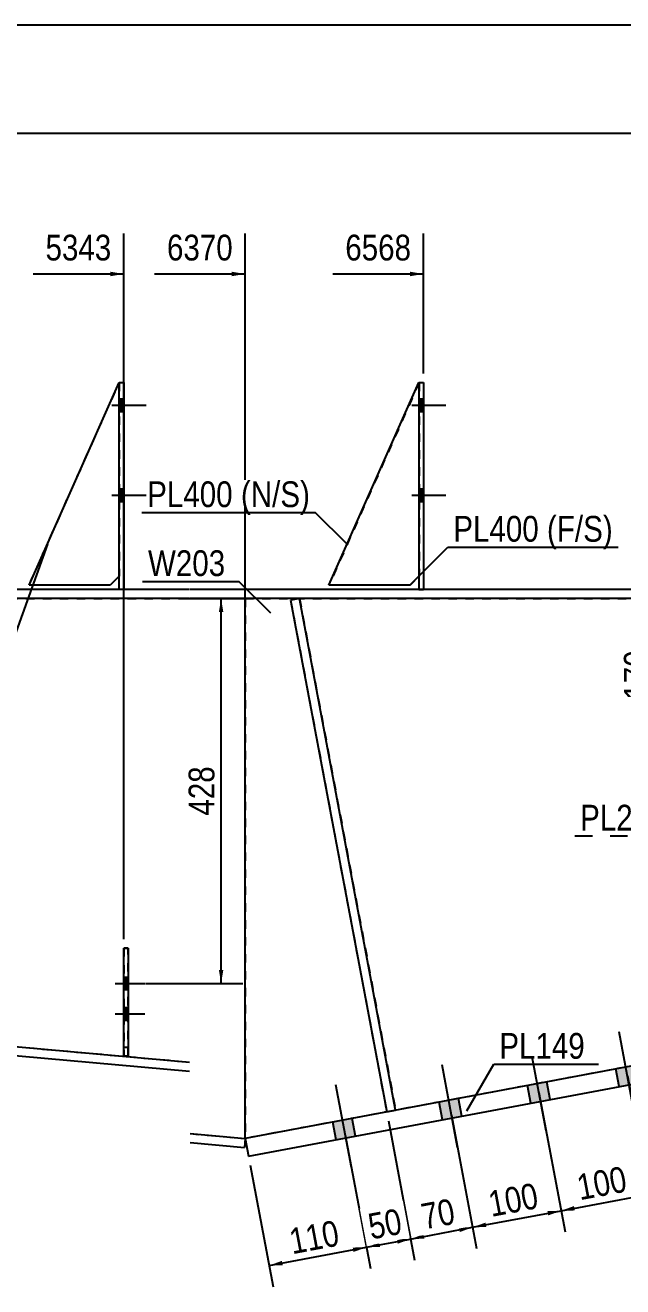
# Model space of a CAD drawing. Header units: millimetres. Extents: x -17 to 386, y -198 to 79.
# Drawn here: x 210.5 to 276.9, y -61.5 to 78.7 of the extents above; entities that cross this region are included whole.
import ezdxf

# ---------------------------------------------------------------- set-up
doc = ezdxf.new("R2010")
doc.units = ezdxf.units.MM
doc.linetypes.add('DXK_LINE_DOT1', pattern=[1.8814, 0.9407, -0.9407])
doc.linetypes.add('DXK_LINE_DOT2', pattern=[3.9198, 1.9599, -1.9599])
doc.styles.add('Arial Narrow', font='ARIALN.TTF', dxfattribs={"height": 0.2})

# ---------------------------------------------------------------- blocks, each defined once
blk = doc.blocks.new('Unknown-627304215-1201')
at = {"color": 5, "linetype": 'Continuous'}
blk.add_line((385.69, 78.71), (-14.31, 78.71), dxfattribs=at)
blk = doc.blocks.new('Part-627304215-9812 - 1576')
at = {"color": 2, "linetype": 'Continuous'}
for p, q in [((220.96, 16), (204.96, 16)), ((228.76, 16), (221.46, 16)), ((254.25, 16), (228.86, 16)), ((324.11, 16), (254.75, 16)), ((228.76, 15), (204.96, 15)), ((332.56, 15), (228.86, 15))]:
    blk.add_line(p, q, dxfattribs=at)
at = {"color": 7, "linetype": 'DXK_LINE_DOT1'}
for p, q in [((221.46, 16), (220.96, 16)), ((254.75, 16), (254.25, 16))]:
    blk.add_line(p, q, dxfattribs=at)
blk = doc.blocks.new('Part-627304215-9818 - 1576')
at = {"color": 2, "linetype": 'Continuous'}
blk.add_line((234.95, -45), (234.95, 15), dxfattribs=at)
at = {"color": 7, "linetype": 'DXK_LINE_DOT1'}
for p, q in [((234.95, 15), (332.56, 15)), ((332.56, 15), (340.11, -25.25)), ((340.11, -25.25), (234.95, -45))]:
    blk.add_line(p, q, dxfattribs=at)
blk = doc.blocks.new('Part-627304215-9815 - 1576')
at = {"color": 2, "linetype": 'Continuous'}
for p, q in [((174.96, -17.67), (174.88, -18.67)), ((174.96, -17.67), (180.96, -18.2)), ((174.88, -18.67), (180.96, -19.21)), ((181.06, -23.48), (204.86, -25.6)), ((181.06, -24.49), (204.86, -26.61)), ((204.96, -34.39), (228.76, -36.51)), ((204.96, -35.39), (228.76, -37.51)), ((228.86, -44.46), (234.95, -45)), ((228.86, -45.46), (234.86, -46)), ((234.95, -45), (234.86, -46))]:
    blk.add_line(p, q, dxfattribs=at)
blk = doc.blocks.new('Part-627304215-9821 - 1576')
at = {"color": 2, "linetype": 'Continuous'}
blk.add_line((162.78, 15), (162.78, -15), dxfattribs=at)
at = {"color": 7, "linetype": 'DXK_LINE_DOT1'}
for p, q in [((162.78, 15), (168.78, 15)), ((168.88, 15), (180.96, 15)), ((181.06, 15), (204.86, 15)), ((204.96, 15), (228.76, 15)), ((228.86, 15), (234.95, 15)), ((234.95, 15), (234.95, -45)), ((162.78, -15), (168.78, -15.53)), ((168.88, -17.13), (180.96, -18.2)), ((181.06, -23.48), (204.86, -25.6)), ((204.96, -34.39), (228.76, -36.51)), ((228.86, -44.46), (234.95, -45))]:
    blk.add_line(p, q, dxfattribs=at)
blk = doc.blocks.new('Part-627304215-9823 - 1576')
at = {"color": 2, "linetype": 'Continuous'}
for p, q in [((240.98, 15), (240, 14.82)), ((240, 14.82), (250.68, -42.05)), ((251.66, -41.86), (240.98, 15)), ((250.68, -42.05), (251.66, -41.86))]:
    blk.add_line(p, q, dxfattribs=at)
blk = doc.blocks.new('Bolt-627304215-9888 - 1576')
at = {"linetype": 'Continuous'}
for points in [[(347.09, -23.94), (344.93, -24.35), (345.3, -26.31), (347.46, -25.91)], [(347.09, -23.94), (344.93, -24.35), (345.3, -26.31), (347.46, -25.91)], [(335.3, -26.15), (333.14, -26.56), (333.51, -28.53), (335.67, -28.12)], [(335.3, -26.15), (333.14, -26.56), (333.51, -28.53), (335.67, -28.12)], [(325.47, -28), (323.31, -28.41), (323.68, -30.37), (325.84, -29.97)], [(325.47, -28), (323.31, -28.41), (323.68, -30.37), (325.84, -29.97)], [(315.64, -29.85), (313.48, -30.25), (313.85, -32.22), (316.01, -31.81)], [(315.64, -29.85), (313.48, -30.25), (313.85, -32.22), (316.01, -31.81)], [(296.97, -33.35), (294.81, -33.76), (295.18, -35.73), (297.34, -35.32)], [(296.97, -33.35), (294.81, -33.76), (295.18, -35.73), (297.34, -35.32)], [(278.3, -36.86), (276.13, -37.27), (276.5, -39.23), (278.66, -38.83)], [(278.3, -36.86), (276.13, -37.27), (276.5, -39.23), (278.66, -38.83)], [(268.47, -38.71), (266.3, -39.11), (266.67, -41.08), (268.84, -40.67)], [(268.47, -38.71), (266.3, -39.11), (266.67, -41.08), (268.84, -40.67)], [(258.64, -40.55), (256.48, -40.96), (256.85, -42.92), (259.01, -42.52)], [(258.64, -40.55), (256.48, -40.96), (256.85, -42.92), (259.01, -42.52)], [(246.84, -42.77), (244.68, -43.17), (245.05, -45.14), (247.21, -44.73)], [(246.84, -42.77), (244.68, -43.17), (245.05, -45.14), (247.21, -44.73)]]:
    blk.add_hatch(color=3, dxfattribs=at).paths.add_polyline_path(points)
at = {"color": 3, "linetype": 'Continuous'}
for p, q in [((347, -29.39), (345.27, -20.21)), ((347, -29.39), (345.27, -20.21)), ((335.2, -31.61), (333.48, -22.43)), ((335.2, -31.61), (333.48, -22.43)), ((325.37, -33.45), (323.65, -24.27)), ((325.37, -33.45), (323.65, -24.27)), ((345.3, -26.31), (344.93, -24.35)), ((345.3, -26.31), (344.93, -24.35)), ((347.46, -25.91), (347.09, -23.94)), ((347.46, -25.91), (347.09, -23.94)), ((315.55, -35.3), (313.82, -26.12)), ((315.55, -35.3), (313.82, -26.12)), ((333.51, -28.53), (333.14, -26.56)), ((333.51, -28.53), (333.14, -26.56)), ((335.67, -28.12), (335.3, -26.15)), ((335.67, -28.12), (335.3, -26.15)), ((325.84, -29.97), (325.47, -28)), ((325.84, -29.97), (325.47, -28)), ((323.68, -30.37), (323.31, -28.41)), ((323.68, -30.37), (323.31, -28.41)), ((296.87, -38.8), (295.15, -29.63)), ((296.87, -38.8), (295.15, -29.63)), ((313.85, -32.22), (313.48, -30.25)), ((313.85, -32.22), (313.48, -30.25)), ((316.01, -31.81), (315.64, -29.85)), ((316.01, -31.81), (315.64, -29.85)), ((278.2, -42.31), (276.48, -33.13)), ((278.2, -42.31), (276.48, -33.13)), ((297.34, -35.32), (296.97, -33.35)), ((297.34, -35.32), (296.97, -33.35)), ((268.37, -44.16), (266.65, -34.98)), ((268.37, -44.16), (266.65, -34.98)), ((295.18, -35.73), (294.81, -33.76)), ((295.18, -35.73), (294.81, -33.76)), ((258.54, -46), (256.82, -36.82)), ((258.54, -46), (256.82, -36.82)), ((276.5, -39.23), (276.13, -37.27)), ((276.5, -39.23), (276.13, -37.27)), ((278.66, -38.83), (278.3, -36.86)), ((278.66, -38.83), (278.3, -36.86)), ((246.75, -48.22), (245.03, -39.04)), ((246.75, -48.22), (245.03, -39.04)), ((266.67, -41.08), (266.3, -39.11)), ((266.67, -41.08), (266.3, -39.11)), ((268.84, -40.67), (268.47, -38.71)), ((268.84, -40.67), (268.47, -38.71)), ((259.01, -42.52), (258.64, -40.55)), ((259.01, -42.52), (258.64, -40.55)), ((256.85, -42.92), (256.48, -40.96)), ((256.85, -42.92), (256.48, -40.96)), ((245.05, -45.14), (244.68, -43.17)), ((245.05, -45.14), (244.68, -43.17)), ((247.21, -44.73), (246.84, -42.77)), ((247.21, -44.73), (246.84, -42.77))]:
    blk.add_line(p, q, dxfattribs=at)
blk = doc.blocks.new('Part-627304215-9824 - 1576')
at = {"color": 7, "linetype": 'DXK_LINE_DOT1'}
for p, q in [((240.98, 15), (240, 14.82)), ((240, 14.82), (250.68, -42.05)), ((240.98, 15), (251.66, -41.86))]:
    blk.add_line(p, q, dxfattribs=at)
blk = doc.blocks.new('Part-627304215-9827 - 1576')
at = {"color": 2, "linetype": 'Continuous'}
for p, q in [((356.82, -22.11), (234.95, -45)), ((357.19, -24.08), (356.82, -22.11)), ((235.32, -46.97), (357.19, -24.08)), ((234.95, -45), (235.32, -46.97))]:
    blk.add_line(p, q, dxfattribs=at)
blk = doc.blocks.new('Bolt-627304215-9896 - 1576')
at = {"linetype": 'Continuous'}
for points in [[(254.75, 35.8), (254.75, 37.2), (254.25, 37.2), (254.25, 35.8)], [(254.75, 35.8), (254.75, 37.2), (254.25, 37.2), (254.25, 35.8)], [(254.75, 35.8), (254.75, 37.2), (254.25, 37.2), (254.25, 35.8)], [(254.75, 25.8), (254.75, 27.2), (254.25, 27.2), (254.25, 25.8)], [(254.75, 25.8), (254.75, 27.2), (254.25, 27.2), (254.25, 25.8)], [(254.75, 25.8), (254.75, 27.2), (254.25, 27.2), (254.25, 25.8)]]:
    blk.add_hatch(color=3, dxfattribs=at).paths.add_polyline_path(points)
at = {"color": 3, "linetype": 'Continuous'}
for p, q in [((253.45, 36.5), (257.25, 36.5)), ((253.45, 36.5), (257.25, 36.5)), ((253.45, 36.5), (257.25, 36.5)), ((254.25, 37.2), (254.75, 37.2)), ((254.25, 37.2), (254.75, 37.2)), ((254.25, 37.2), (254.75, 37.2)), ((254.25, 35.8), (254.75, 35.8)), ((254.25, 35.8), (254.75, 35.8)), ((254.25, 35.8), (254.75, 35.8)), ((254.25, 27.2), (254.75, 27.2)), ((254.25, 27.2), (254.75, 27.2)), ((254.25, 27.2), (254.75, 27.2)), ((253.45, 26.5), (257.25, 26.5)), ((253.45, 26.5), (257.25, 26.5)), ((253.45, 26.5), (257.25, 26.5)), ((254.25, 25.8), (254.75, 25.8)), ((254.25, 25.8), (254.75, 25.8)), ((254.25, 25.8), (254.75, 25.8))]:
    blk.add_line(p, q, dxfattribs=at)
blk = doc.blocks.new('Bolt-627304215-9899 - 1576')
at = {"linetype": 'Continuous'}
for points in [[(221.46, 35.8), (221.46, 37.2), (220.96, 37.2), (220.96, 35.8)], [(221.46, 35.8), (221.46, 37.2), (220.96, 37.2), (220.96, 35.8)], [(221.46, 35.8), (221.46, 37.2), (220.96, 37.2), (220.96, 35.8)], [(221.46, 25.8), (221.46, 27.2), (220.96, 27.2), (220.96, 25.8)], [(221.46, 25.8), (221.46, 27.2), (220.96, 27.2), (220.96, 25.8)], [(221.46, 25.8), (221.46, 27.2), (220.96, 27.2), (220.96, 25.8)]]:
    blk.add_hatch(color=3, dxfattribs=at).paths.add_polyline_path(points)
at = {"color": 3, "linetype": 'Continuous'}
for p, q in [((220.16, 36.5), (223.96, 36.5)), ((220.16, 36.5), (223.96, 36.5)), ((220.16, 36.5), (223.96, 36.5)), ((220.96, 37.2), (221.46, 37.2)), ((220.96, 37.2), (221.46, 37.2)), ((220.96, 37.2), (221.46, 37.2)), ((220.96, 35.8), (221.46, 35.8)), ((220.96, 35.8), (221.46, 35.8)), ((220.96, 35.8), (221.46, 35.8)), ((220.96, 27.2), (221.46, 27.2)), ((220.96, 27.2), (221.46, 27.2)), ((220.96, 27.2), (221.46, 27.2)), ((220.16, 26.5), (223.96, 26.5)), ((220.16, 26.5), (223.96, 26.5)), ((220.16, 26.5), (223.96, 26.5)), ((220.96, 25.8), (221.46, 25.8)), ((220.96, 25.8), (221.46, 25.8)), ((220.96, 25.8), (221.46, 25.8))]:
    blk.add_line(p, q, dxfattribs=at)
blk = doc.blocks.new('Part-627304215-9837 - 1576')
at = {"color": 2, "linetype": 'Continuous'}
for p, q in [((254.25, 39), (254.25, 16)), ((254.25, 39), (254.75, 39)), ((254.75, 39), (254.75, 16)), ((254.25, 16), (254.75, 16))]:
    blk.add_line(p, q, dxfattribs=at)
blk = doc.blocks.new('Part-627304215-9840 - 1576')
at = {"color": 2, "linetype": 'Continuous'}
for p, q in [((220.96, 16), (220.96, 39)), ((220.96, 39), (221.46, 39)), ((221.46, 39), (221.46, 16)), ((221.46, 16), (220.96, 16))]:
    blk.add_line(p, q, dxfattribs=at)
blk = doc.blocks.new('Part-627304215-9849 - 1576')
at = {"color": 2, "linetype": 'Continuous'}
for p, q in [((210.96, 16.5), (220.96, 39)), ((220.96, 17.5), (219.96, 16.5)), ((219.96, 16.5), (210.96, 16.5))]:
    blk.add_line(p, q, dxfattribs=at)
at = {"color": 7, "linetype": 'DXK_LINE_DOT1'}
blk.add_line((220.96, 39), (220.96, 17.5), dxfattribs=at)
blk = doc.blocks.new('Part-627304215-9850 - 1576')
at = {"color": 2, "linetype": 'Continuous'}
for p, q in [((221.46, -35.85), (221.46, -23.85)), ((221.46, -23.85), (221.96, -23.85)), ((221.96, -23.85), (221.96, -35.85)), ((221.96, -35.85), (221.46, -35.85))]:
    blk.add_line(p, q, dxfattribs=at)
at = {"color": 7, "linetype": 'DXK_LINE_DOT1'}
blk.add_line((221.46, -34.85), (221.96, -34.85), dxfattribs=at)
blk = doc.blocks.new('Part-627304215-9863 - 1576')
at = {"color": 2, "linetype": 'Continuous'}
for p, q in [((244.25, 16.5), (254.25, 39)), ((254.25, 17.5), (253.25, 16.5)), ((253.25, 16.5), (244.25, 16.5))]:
    blk.add_line(p, q, dxfattribs=at)
at = {"color": 7, "linetype": 'DXK_LINE_DOT1'}
blk.add_line((254.25, 39), (254.25, 17.5), dxfattribs=at)
blk = doc.blocks.new('Part-627304215-9865 - 1576')
at = {"color": 7, "linetype": 'DXK_LINE_DOT1'}
for p, q in [((221.46, -23.85), (221.46, -35.85)), ((221.96, -23.85), (221.46, -23.85)), ((221.96, -35.85), (221.96, -23.85)), ((221.46, -35.85), (221.96, -35.85))]:
    blk.add_line(p, q, dxfattribs=at)
blk = doc.blocks.new('Part-627304215-9877 - 1576')
at = {"color": 7, "linetype": 'DXK_LINE_DOT1'}
for p, q in [((210.96, 16.5), (220.96, 39)), ((220.96, 17.5), (219.96, 16.5)), ((219.96, 16.5), (210.96, 16.5))]:
    blk.add_line(p, q, dxfattribs=at)
blk = doc.blocks.new('Part-627304215-9880 - 1576')
at = {"color": 7, "linetype": 'DXK_LINE_DOT1'}
for p, q in [((254.26, 39), (244.26, 16.5)), ((254.26, 39), (254.26, 17.5)), ((254.26, 17.5), (254.25, 17.49)), ((253.25, 16.5), (244.26, 16.5))]:
    blk.add_line(p, q, dxfattribs=at)
at = {"color": 2, "linetype": 'Continuous'}
for p, q in [((254.25, 17.49), (253.26, 16.5)), ((253.26, 16.5), (253.25, 16.5))]:
    blk.add_line(p, q, dxfattribs=at)
blk = doc.blocks.new('Bolt-627304215-9904 - 1576')
at = {"linetype": 'Continuous'}
for points in [[(221.46, -27.06), (221.46, -28.46), (221.96, -28.46), (221.96, -27.06)], [(221.46, -30.45), (221.46, -31.85), (221.96, -31.85), (221.96, -30.45)]]:
    blk.add_hatch(color=3, dxfattribs=at).paths.add_polyline_path(points)
at = {"color": 3, "linetype": 'Continuous'}
for p, q in [((220.51, -27.76), (223.81, -27.76)), ((221.46, -27.06), (221.96, -27.06)), ((221.46, -28.46), (221.96, -28.46)), ((221.46, -30.45), (221.96, -30.45)), ((220.51, -31.15), (223.81, -31.15)), ((221.46, -31.85), (221.96, -31.85))]:
    blk.add_line(p, q, dxfattribs=at)
blk = doc.blocks.new('Bolt-627304215-9915 - 1576')
at = {"color": 3, "linetype": 'DXK_LINE_DOT2'}
for p, q in [((220.51, -27.76), (223.81, -27.76)), ((221.46, -27.06), (221.96, -27.06)), ((221.46, -28.46), (221.96, -28.46)), ((221.46, -30.45), (221.96, -30.45)), ((220.51, -31.15), (223.81, -31.15)), ((221.46, -31.85), (221.96, -31.85))]:
    blk.add_line(p, q, dxfattribs=at)
blk = doc.blocks.new('StraightDimension-627304215-7806 - 1576')
at = {"linetype": 'Continuous'}
for points in [[(246.9, -57.12), (248.42, -57.09), (246.99, -57.61)], [(239.12, -59.09), (237.6, -59.12), (239.03, -58.6)]]:
    blk.add_hatch(color=7, dxfattribs=at).paths.add_polyline_path(points)
at = {"color": 7, "linetype": 'Continuous'}
for p, q in [((246.07, -44.61), (248.86, -59.45)), ((235.51, -47.95), (238.05, -61.48)), ((237.6, -59.12), (248.42, -57.09))]:
    blk.add_line(p, q, dxfattribs=at)
at = {"color": 0}
blk.add_wipeout([(246.27, -57.34), (245.49, -53.21), (238.92, -54.45), (239.7, -58.57)], dxfattribs=at)
at = {"color": 3, "style": 'Arial Narrow'}
blk.add_text('110', height=2.863, rotation=10.6341, dxfattribs=at).set_placement((240.18, -57.87))
blk = doc.blocks.new('StraightDimension-627304215-6778 - 1576')
at = {"linetype": 'Continuous'}
for points in [[(232.03, 13.5), (232.28, 15), (232.53, 13.5)], [(232.53, -26.26), (232.28, -27.76), (232.03, -26.26)]]:
    blk.add_hatch(color=7, dxfattribs=at).paths.add_polyline_path(points)
at = {"color": 7, "linetype": 'Continuous'}
for p, q in [((227.98, 15), (234.68, 15)), ((232.28, -27.76), (232.28, 15)), ((223.89, -27.76), (234.68, -27.76))]:
    blk.add_line(p, q, dxfattribs=at)
at = {"color": 0}
blk.add_wipeout([(232.13, -3.04), (227.93, -3.04), (227.93, -9.72), (232.13, -9.72)], dxfattribs=at)
at = {"color": 3, "style": 'Arial Narrow'}
blk.add_text('428', height=2.863, rotation=90.0002, dxfattribs=at).set_placement((231.53, -9.12))
blk = doc.blocks.new('StraightDimension-627304215-7803 - 1576')
at = {"linetype": 'Continuous'}
for points in [[(268.52, -53.06), (270.04, -53.03), (268.61, -53.55)], [(261.73, -54.84), (260.21, -54.87), (261.64, -54.35)]]:
    blk.add_hatch(color=7, dxfattribs=at).paths.add_polyline_path(points)
at = {"color": 7, "linetype": 'Continuous'}
for p, q in [((267.57, -39.89), (270.48, -55.39)), ((257.87, -42.4), (260.65, -57.23)), ((260.21, -54.87), (270.04, -53.03))]:
    blk.add_line(p, q, dxfattribs=at)
at = {"color": 0}
blk.add_wipeout([(268.38, -53.19), (267.61, -49.06), (261.04, -50.29), (261.81, -54.42)], dxfattribs=at)
at = {"color": 3, "style": 'Arial Narrow'}
blk.add_text('100', height=2.863, rotation=10.6341, dxfattribs=at).set_placement((262.29, -53.72))
blk = doc.blocks.new('StraightDimension-627304215-7804 - 1576')
at = {"linetype": 'Continuous'}
for points in [[(254.85, -56.14), (253.33, -56.17), (254.76, -55.64)], [(258.69, -54.91), (260.21, -54.87), (258.78, -55.4)]]:
    blk.add_hatch(color=7, dxfattribs=at).paths.add_polyline_path(points)
at = {"color": 7, "linetype": 'Continuous'}
for p, q in [((250.86, -43.03), (253.77, -58.53)), ((257.87, -42.4), (260.65, -57.23)), ((253.33, -56.17), (260.21, -54.87))]:
    blk.add_line(p, q, dxfattribs=at)
at = {"color": 0}
blk.add_wipeout([(259.13, -54.93), (258.35, -50.8), (253.58, -51.69), (254.36, -55.82)], dxfattribs=at)
at = {"color": 3, "style": 'Arial Narrow'}
blk.add_text('70', height=2.863, rotation=10.6341, dxfattribs=at).set_placement((254.83, -55.12))
blk = doc.blocks.new('StraightDimension-627304215-7805 - 1576')
at = {"linetype": 'Continuous'}
for points in [[(249.94, -57.06), (248.42, -57.09), (249.84, -56.57)], [(251.81, -56.2), (253.33, -56.17), (251.9, -56.69)]]:
    blk.add_hatch(color=7, dxfattribs=at).paths.add_polyline_path(points)
at = {"color": 7, "linetype": 'Continuous'}
for p, q in [((250.86, -43.03), (253.77, -58.53)), ((246.07, -44.61), (248.86, -59.45)), ((248.42, -57.09), (253.33, -56.17))]:
    blk.add_line(p, q, dxfattribs=at)
at = {"color": 0}
blk.add_wipeout([(253.23, -56.03), (252.46, -51.9), (247.68, -52.8), (248.46, -56.93)], dxfattribs=at)
at = {"color": 3, "style": 'Arial Narrow'}
blk.add_text('50', height=2.863, rotation=10.6341, dxfattribs=at).set_placement((248.94, -56.23))
blk = doc.blocks.new('StraightDimension-627304215-9594 - 1576')
at = {"linetype": 'Continuous'}
blk.add_hatch(color=7, dxfattribs=at).paths.add_polyline_path([(233.45, 51.32), (234.95, 51.07), (233.45, 50.82)])
at = {"color": 7, "linetype": 'Continuous'}
for p, q in [((234.95, -44), (234.95, 55.57)), ((224.89, 51.07), (234.95, 51.07))]:
    blk.add_line(p, q, dxfattribs=at)
at = {"color": 0}
blk.add_wipeout([(234.18, 51.97), (234.18, 56.17), (225.67, 56.17), (225.67, 51.97)], dxfattribs=at)
at = {"color": 3, "style": 'Arial Narrow'}
blk.add_text('6370', height=2.863, dxfattribs=at).set_placement((226.27, 52.57))
blk = doc.blocks.new('StraightDimension-627304215-7802 - 1576')
at = {"linetype": 'Continuous'}
for points in [[(278.35, -51.21), (279.87, -51.18), (278.44, -51.71)], [(271.56, -53), (270.04, -53.03), (271.47, -52.51)]]:
    blk.add_hatch(color=7, dxfattribs=at).paths.add_polyline_path(points)
at = {"color": 7, "linetype": 'Continuous'}
for p, q in [((277.4, -38.05), (280.31, -53.54)), ((267.57, -39.89), (270.48, -55.39)), ((270.04, -53.03), (279.87, -51.18))]:
    blk.add_line(p, q, dxfattribs=at)
at = {"color": 0}
blk.add_wipeout([(278.21, -51.34), (277.43, -47.21), (270.86, -48.45), (271.64, -52.58)], dxfattribs=at)
at = {"color": 3, "style": 'Arial Narrow'}
blk.add_text('100', height=2.863, rotation=10.6341, dxfattribs=at).set_placement((272.12, -51.87))
blk = doc.blocks.new('StraightDimension-627304215-7892 - 1576')
at = {"color": 7, "linetype": 'Continuous'}
blk.add_line((-1.6, 66.71), (357.19, 66.71), dxfattribs=at)
blk = doc.blocks.new('StraightDimension-627304215-9285 - 1576')
at = {"linetype": 'Continuous'}
for points in [[(280.37, 13.5), (280.62, 15), (280.87, 13.5)], [(280.87, -0.5), (280.62, -2), (280.37, -0.5)]]:
    blk.add_hatch(color=7, dxfattribs=at).paths.add_polyline_path(points)
at = {"color": 7, "linetype": 'Continuous'}
for p, q in [((293.3, 15), (278.37, 15)), ((280.62, -2), (280.62, 15)), ((293.3, -2), (278.37, -2))]:
    blk.add_line(p, q, dxfattribs=at)
at = {"color": 0}
blk.add_wipeout([(280.47, 9.84), (276.27, 9.84), (276.27, 3.16), (280.47, 3.16)], dxfattribs=at)
at = {"color": 3, "style": 'Arial Narrow'}
blk.add_text('170', height=2.863, rotation=90.0002, dxfattribs=at).set_placement((279.87, 3.76))
blk = doc.blocks.new('StraightDimension-627304215-9593 - 1576')
at = {"linetype": 'Continuous'}
blk.add_hatch(color=7, dxfattribs=at).paths.add_polyline_path([(253.26, 51.32), (254.76, 51.07), (253.26, 50.82)])
at = {"color": 7, "linetype": 'Continuous'}
for p, q in [((254.76, 40), (254.76, 55.57)), ((244.7, 51.07), (254.76, 51.07))]:
    blk.add_line(p, q, dxfattribs=at)
at = {"color": 0}
blk.add_wipeout([(253.99, 51.97), (253.99, 56.17), (245.47, 56.17), (245.47, 51.97)], dxfattribs=at)
at = {"color": 3, "style": 'Arial Narrow'}
blk.add_text('6568', height=2.863, dxfattribs=at).set_placement((246.07, 52.57))
blk = doc.blocks.new('StraightDimension-627304215-9595 - 1576')
at = {"linetype": 'Continuous'}
blk.add_hatch(color=7, dxfattribs=at).paths.add_polyline_path([(219.96, 51.32), (221.46, 51.07), (219.96, 50.82)])
at = {"color": 7, "linetype": 'Continuous'}
for p, q in [((221.46, -22.85), (221.46, 55.57)), ((211.4, 51.07), (221.46, 51.07))]:
    blk.add_line(p, q, dxfattribs=at)
at = {"color": 0}
blk.add_wipeout([(220.69, 51.97), (220.69, 56.17), (212.18, 56.17), (212.18, 51.97)], dxfattribs=at)
at = {"color": 3, "style": 'Arial Narrow'}
blk.add_text('5343', height=2.863, dxfattribs=at).set_placement((212.78, 52.57))
blk = doc.blocks.new('MarkSet-627304215-10183 - 1576')
at = {"color": 0}
for points in [[(203.11, 10.5), (203.11, 13.5), (193.61, 13.5), (193.61, 10.5)], [(208.39, 10.5), (208.39, 13.5), (204.01, 13.5), (204.01, 10.5)]]:
    blk.add_wipeout(points, dxfattribs=at)
for points in [[(203.11, 10.5), (203.11, 13.5), (193.61, 13.5), (193.61, 10.5)], [(208.39, 10.5), (208.39, 13.5), (204.01, 13.5), (204.01, 10.5)]]:
    blk.add_wipeout(points, dxfattribs=at)
at = {"color": 7, "linetype": 'Continuous'}
for p in [(212.99, 21.03), (193.01, 9.9)]:
    blk.add_line(p, (208.99, 9.9), dxfattribs=at)
at = {"color": 3, "style": 'Arial Narrow'}
for s, p in [('PL400', (193.61, 10.5)), ('BS', (204.01, 10.5))]:
    blk.add_text(s, height=2.863, dxfattribs=at).set_placement(p)
blk = doc.blocks.new('Mark-627304215-10246 - 1576')
at = {"color": 7, "linetype": 'Continuous'}
blk.add_line((237.79, 13.36), (234.25, 16.9), dxfattribs=at)
at = {"color": 0}
blk.add_wipeout([(232.75, 17.5), (232.75, 20.5), (224.16, 20.5), (224.16, 17.5)], dxfattribs=at)
blk.add_wipeout([(232.75, 17.5), (232.75, 20.5), (224.16, 20.5), (224.16, 17.5)], dxfattribs=at)
at = {"color": 7, "linetype": 'Continuous'}
blk.add_line((223.56, 16.9), (234.25, 16.9), dxfattribs=at)
at = {"color": 3, "style": 'Arial Narrow'}
blk.add_text('W203', height=2.863, dxfattribs=at).set_placement((224.16, 17.5))
blk = doc.blocks.new('Mark-627304215-10258 - 1576')
at = {"color": 0}
blk.add_wipeout([(272.68, -36.14), (272.68, -33.14), (263.18, -33.14), (263.18, -36.14)], dxfattribs=at)
blk.add_wipeout([(272.68, -36.14), (272.68, -33.14), (263.18, -33.14), (263.18, -36.14)], dxfattribs=at)
at = {"color": 7, "linetype": 'Continuous'}
for p, q in [((259.58, -41.94), (262.58, -36.74)), ((262.58, -36.74), (274.18, -36.74))]:
    blk.add_line(p, q, dxfattribs=at)
at = {"color": 3, "style": 'Arial Narrow'}
blk.add_text('PL149', height=2.863, dxfattribs=at).set_placement((263.18, -36.14))
blk = doc.blocks.new('Mark-627304215-10267 - 1576')
at = {"color": 0}
for points in [[(281.65, -10.78), (281.65, -7.78), (272.15, -7.78), (272.15, -10.78)], [(289.85, -10.78), (289.85, -7.78), (282.55, -7.78), (282.55, -10.78)]]:
    blk.add_wipeout(points, dxfattribs=at)
for points in [[(281.65, -10.78), (281.65, -7.78), (272.15, -7.78), (272.15, -10.78)], [(289.85, -10.78), (289.85, -7.78), (282.55, -7.78), (282.55, -10.78)]]:
    blk.add_wipeout(points, dxfattribs=at)
at = {"color": 7, "linetype": 'DXK_LINE_DOT2'}
for p in [(289.83, -2.07), (271.55, -11.38)]:
    blk.add_line(p, (290.45, -11.38), dxfattribs=at)
at = {"color": 3, "style": 'Arial Narrow'}
for s, p in [('PL201', (272.15, -10.78)), ('(F/', (282.55, -10.78)), ('S)', (286.57, -10.78))]:
    blk.add_text(s, height=2.863, dxfattribs=at).set_placement(p)
blk = doc.blocks.new('Mark-627304215-10282 - 1576')
at = {"color": 0}
for points in [[(233.58, 25.16), (233.58, 28.16), (224.07, 28.16), (224.07, 25.16)], [(242.14, 25.16), (242.14, 28.16), (234.48, 28.16), (234.48, 25.16)]]:
    blk.add_wipeout(points, dxfattribs=at)
for points in [[(233.58, 25.16), (233.58, 28.16), (224.07, 28.16), (224.07, 25.16)], [(242.14, 25.16), (242.14, 28.16), (234.48, 28.16), (234.48, 25.16)]]:
    blk.add_wipeout(points, dxfattribs=at)
at = {"color": 7, "linetype": 'Continuous'}
for p in [(223.47, 24.56), (246.28, 21.03)]:
    blk.add_line(p, (242.74, 24.56), dxfattribs=at)
at = {"color": 3, "style": 'Arial Narrow'}
for s, p in [('PL400', (224.07, 25.16)), ('(N/', (234.48, 25.16)), ('S)', (238.86, 25.16))]:
    blk.add_text(s, height=2.863, dxfattribs=at).set_placement(p)
blk = doc.blocks.new('Mark-627304215-10288 - 1576')
at = {"color": 0}
for points in [[(267.57, 21.32), (267.57, 24.32), (258.07, 24.32), (258.07, 21.32)], [(275.77, 21.32), (275.77, 24.32), (268.47, 24.32), (268.47, 21.32)]]:
    blk.add_wipeout(points, dxfattribs=at)
for points in [[(267.57, 21.32), (267.57, 24.32), (258.07, 24.32), (258.07, 21.32)], [(275.77, 21.32), (275.77, 24.32), (268.47, 24.32), (268.47, 21.32)]]:
    blk.add_wipeout(points, dxfattribs=at)
at = {"color": 7, "linetype": 'Continuous'}
for p, q in [((253.93, 17.18), (257.47, 20.72)), ((257.47, 20.72), (276.37, 20.72))]:
    blk.add_line(p, q, dxfattribs=at)
at = {"color": 3, "style": 'Arial Narrow'}
for s, p in [('PL400', (258.07, 21.32)), ('(F/', (268.47, 21.32)), ('S)', (272.49, 21.32))]:
    blk.add_text(s, height=2.863, dxfattribs=at).set_placement(p)

msp = doc.modelspace()

# ---------------------------------------------------------------- block references
for name in ['Unknown-627304215-1201', 'Part-627304215-9849 - 1576', 'Part-627304215-9877 - 1576', 'Part-627304215-9840 - 1576', 'Part-627304215-9863 - 1576', 'Part-627304215-9880 - 1576', 'Part-627304215-9837 - 1576', 'Bolt-627304215-9899 - 1576', 'Bolt-627304215-9896 - 1576', 'Part-627304215-9812 - 1576', 'Part-627304215-9821 - 1576', 'Part-627304215-9818 - 1576', 'Part-627304215-9823 - 1576', 'Part-627304215-9824 - 1576', 'Part-627304215-9815 - 1576', 'Bolt-627304215-9888 - 1576', 'Part-627304215-9827 - 1576', 'Part-627304215-9850 - 1576', 'Part-627304215-9865 - 1576', 'Bolt-627304215-9904 - 1576', 'Bolt-627304215-9915 - 1576']:
    msp.add_blockref(name, (0, 0))

# ---------------------------------------------------------------- next in the draw order: block references
for name in ['StraightDimension-627304215-6778 - 1576', 'StraightDimension-627304215-7803 - 1576', 'StraightDimension-627304215-7806 - 1576']:
    msp.add_blockref(name, (0, 0))

# ---------------------------------------------------------------- next in the draw order: block references
for name in ['StraightDimension-627304215-9594 - 1576', 'StraightDimension-627304215-7802 - 1576', 'StraightDimension-627304215-7804 - 1576']:
    msp.add_blockref(name, (0, 0))

# ---------------------------------------------------------------- next in the draw order: block references
for name in ['StraightDimension-627304215-7892 - 1576', 'Mark-627304215-10258 - 1576', 'StraightDimension-627304215-7805 - 1576']:
    msp.add_blockref(name, (0, 0))

# ---------------------------------------------------------------- next in the draw order: block references
for name in ['StraightDimension-627304215-9595 - 1576', 'StraightDimension-627304215-9593 - 1576', 'Mark-627304215-10288 - 1576', 'Mark-627304215-10246 - 1576', 'StraightDimension-627304215-9285 - 1576']:
    msp.add_blockref(name, (0, 0))

# ---------------------------------------------------------------- next in the draw order: block references
for name in ['Mark-627304215-10282 - 1576', 'MarkSet-627304215-10183 - 1576', 'Mark-627304215-10267 - 1576']:
    msp.add_blockref(name, (0, 0))

doc.saveas('drawing.dxf')
